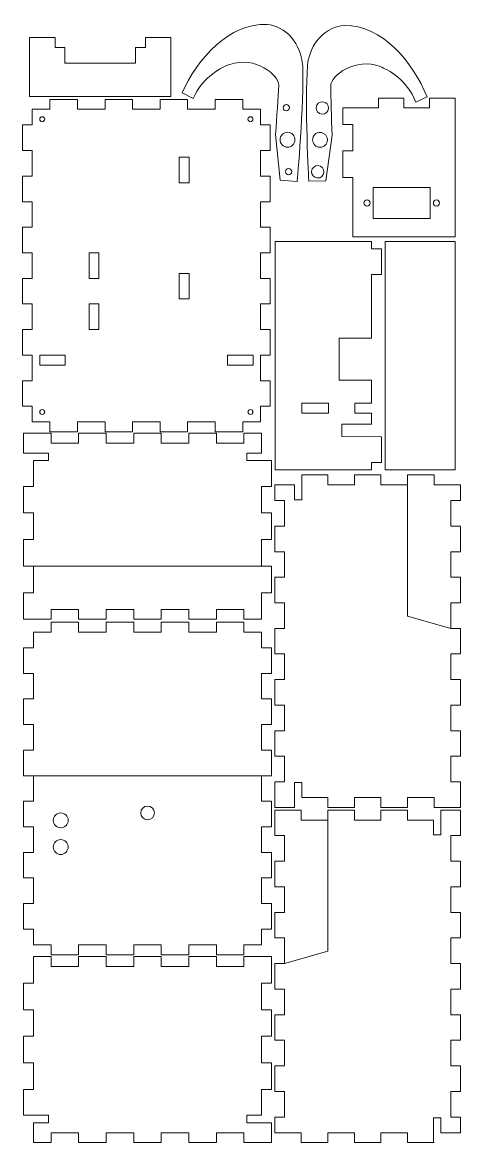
# Model space of a CAD drawing. Header units: inches. Extents: x -74 to 103, y -248 to 203.
import ezdxf

# ---------------------------------------------------------------- set-up
doc = ezdxf.new("R2010")
doc.units = ezdxf.units.IN
doc.header["$MEASUREMENT"] = 0
for name, color, linetype in [('box', 7, 'Continuous'), ('Layer 3', 7, 'Continuous'), ('materiaal', 7, 'Continuous')]:
    doc.layers.add(name, color=color, linetype=linetype)

# ---------------------------------------------------------------- blocks, each defined once
blk = doc.blocks.new('block 2')
at = {"layer": 'materiaal', "lineweight": 0}
for points in [[(26.26, 16.06), (26.26, 26.49), (16.26, 26.49), (16.26, 29.49), (22.26, 29.49), (22.26, 37.49), (15.15, 37.49), (15.15, 33.49), (4.03, 33.49), (4.03, 37.49), (-7.08, 37.49), (-7.08, 33.49), (-18.19, 33.49), (-18.19, 37.49), (-29.3, 37.49), (-29.3, 33.49), (-40.41, 33.49), (-40.41, 37.49), (-51.52, 37.49), (-51.52, 33.49), (-62.63, 33.49), (-62.63, 37.49), (-73.74, 37.49), (-73.74, 29.49), (-63.74, 29.49), (-63.74, 26.49), (-69.74, 26.49), (-69.74, 16.06), (-73.74, 16.06), (-73.74, 5.35), (-69.74, 5.35), (-69.74, -5.37), (-73.74, -5.37), (-73.74, -16.08), (-69.74, -16.08), (-69.74, -26.8), (-73.74, -26.8), (-73.74, -37.51), (-62.63, -37.51), (-62.63, -33.51), (-51.52, -33.51), (-51.52, -37.51), (-40.41, -37.51), (-40.41, -33.51), (-29.3, -33.51), (-29.3, -37.51), (-18.19, -37.51), (-18.19, -33.51), (-7.08, -33.51), (-7.08, -37.51), (4.03, -37.51), (4.03, -33.51), (15.15, -33.51), (15.15, -37.51), (22.26, -37.51), (22.26, -26.8), (26.26, -26.8), (26.26, -16.08), (22.26, -16.08), (22.26, -5.37), (26.26, -5.37), (26.26, 5.35), (22.26, 5.35), (22.26, 16.06), (26.26, 16.06)], [(-69.74, -16.08), (22.26, -16.08)]]:
    blk.add_lwpolyline(points, dxfattribs=at)
blk = doc.blocks.new('block 3')
at = {"layer": 'materiaal', "lineweight": 0}
for points in [[(102.55, -124.71), (102.55, -114.41), (94.55, -114.41), (94.55, -124.41), (91.55, -124.41), (91.55, -118.41), (81.12, -118.41), (81.12, -114.41), (70.41, -114.41), (70.41, -118.41), (59.69, -118.41), (59.69, -114.41), (48.98, -114.41), (48.98, -118.41), (38.27, -118.41), (38.27, -114.41), (27.55, -114.41), (27.55, -124.71), (31.55, -124.71), (31.55, -135.02), (27.55, -135.02), (27.55, -145.33), (31.55, -145.33), (31.55, -155.64), (27.55, -155.64), (27.55, -165.94), (31.55, -165.94), (31.55, -176.25), (27.55, -176.25), (27.55, -186.56), (31.55, -186.56), (31.55, -196.87), (27.55, -196.87), (27.55, -207.18), (31.55, -207.18), (31.55, -217.48), (27.55, -217.48), (27.55, -227.79), (31.55, -227.79), (31.55, -238.1), (27.55, -238.1), (27.55, -244.41), (38.27, -244.41), (38.27, -248.41), (48.98, -248.41), (48.98, -244.41), (59.69, -244.41), (59.69, -248.41), (70.41, -248.41), (70.41, -244.41), (81.12, -244.41), (81.12, -248.41), (91.84, -248.41), (91.84, -248.41), (91.55, -248.41), (91.55, -238.41), (94.55, -238.41), (94.55, -244.41), (102.55, -244.41), (102.55, -238.1), (98.55, -238.1), (98.55, -227.79), (102.55, -227.79), (102.55, -217.48), (98.55, -217.48), (98.55, -207.18), (102.55, -207.18), (102.55, -196.87), (98.55, -196.87), (98.55, -186.56), (102.55, -186.56), (102.55, -176.25), (98.55, -176.25), (98.55, -165.94), (102.55, -165.94), (102.55, -155.64), (98.55, -155.64), (98.55, -145.33), (102.55, -145.33), (102.55, -135.02), (98.55, -135.02), (98.55, -124.71), (102.55, -124.71)], [(48.98, -118.41), (48.98, -171.25)], [(31.55, -176.25), (48.98, -171.25)]]:
    blk.add_lwpolyline(points, dxfattribs=at)
blk = doc.blocks.new('block 4')
at = {"layer": 'materiaal', "lineweight": 0}
for points in [[(102.55, 10.34), (102.55, 16.65), (91.84, 16.65), (91.84, 20.65), (81.12, 20.65), (81.12, 16.65), (70.41, 16.65), (70.41, 20.65), (59.69, 20.65), (59.69, 16.65), (48.98, 16.65), (48.98, 20.65), (38.55, 20.65), (38.55, 10.65), (35.55, 10.65), (35.55, 16.65), (27.55, 16.65), (27.55, 10.34), (31.55, 10.34), (31.55, 0.04), (27.55, 0.04), (27.55, -10.27), (31.55, -10.27), (31.55, -20.58), (27.55, -20.58), (27.55, -30.89), (31.55, -30.89), (31.55, -41.19), (27.55, -41.19), (27.55, -51.5), (31.55, -51.5), (31.55, -61.81), (27.55, -61.81), (27.55, -72.12), (31.55, -72.12), (31.55, -82.42), (27.55, -82.42), (27.55, -92.73), (31.55, -92.73), (31.55, -103.04), (27.55, -103.04), (27.55, -113.35), (35.55, -113.35), (35.55, -103.35), (38.55, -103.35), (38.55, -109.35), (48.98, -109.35), (48.98, -113.35), (59.69, -113.35), (59.69, -109.35), (70.41, -109.35), (70.41, -113.35), (81.12, -113.35), (81.12, -109.35), (91.84, -109.35), (91.84, -113.35), (102.55, -113.35), (102.55, -103.04), (98.55, -103.04), (98.55, -92.73), (102.55, -92.73), (102.55, -82.42), (98.55, -82.42), (98.55, -72.12), (102.55, -72.12), (102.55, -61.81), (98.55, -61.81), (98.55, -51.5), (102.55, -51.5), (102.55, -41.19), (98.55, -41.19), (98.55, -30.89), (102.55, -30.89), (102.55, -20.58), (98.55, -20.58), (98.55, -10.27), (102.55, -10.27), (102.55, 0.04), (98.55, 0.04), (98.55, 10.34), (102.55, 10.34)], [(81.12, 16.65), (81.12, -36.19)], [(81.12, -36.19), (98.55, -41.19)]]:
    blk.add_lwpolyline(points, dxfattribs=at)
blk = doc.blocks.new('block 6')
at = {"layer": 'materiaal', "lineweight": 0}
for points in [[(64.82, 129.01), (64.12, 129.01), (63.57, 129.57), (63.57, 130.26), (63.57, 130.95), (64.12, 131.51), (64.82, 131.51), (65.51, 131.51), (66.07, 130.95), (66.07, 130.26), (66.07, 129.57), (65.51, 129.01), (64.82, 129.01)], [(92.81, 129.01), (92.12, 129.01), (91.56, 129.57), (91.56, 130.26), (91.56, 130.95), (92.12, 131.51), (92.81, 131.51), (93.5, 131.51), (94.06, 130.95), (94.06, 130.26), (94.06, 129.57), (93.5, 129.01), (92.81, 129.01)]]:
    blk.add_open_spline(points, degree=3, knots=[0, 0, 0, 0, 1, 1, 1, 2, 2, 2, 3, 3, 3, 4, 4, 4, 4], dxfattribs=at)
blk = doc.blocks.new('block 5')
at = {"layer": 'materiaal', "lineweight": 0}
blk.add_lwpolyline([(100.31, 168.56), (100.31, 172.56), (90.01, 172.56), (90.01, 168.56), (79.7, 168.56), (79.7, 172.56), (69.39, 172.56), (69.39, 168.56), (59.08, 168.56), (55.08, 168.56), (55.08, 161.84), (59.08, 161.84), (59.08, 151.21), (55.08, 151.21), (55.08, 140.5), (59.08, 140.5), (59.08, 116.56), (100.31, 116.56), (100.31, 168.56)], dxfattribs=at)
at = {"layer": 'materiaal', "color": 7, "lineweight": 13}
blk.add_lwpolyline([(67.31, 124.02), (67.31, 136.52), (90.31, 136.52), (90.31, 124.02), (67.31, 124.02)], dxfattribs=at)
at = {"layer": 'materiaal'}
blk.add_blockref('block 6', (0, 0), dxfattribs=at)
blk = doc.blocks.new('block 8')
at = {"layer": 'Layer 3', "lineweight": 0}
for points in [[(46.6, 166.07), (45.22, 166.17), (44.18, 167.36), (44.28, 168.74), (44.38, 170.12), (45.58, 171.15), (46.95, 171.05), (48.33, 170.96), (49.37, 169.76), (49.27, 168.38), (49.17, 167.01), (47.97, 165.97), (46.6, 166.07)], [(44.74, 140.33), (43.37, 140.43), (42.33, 141.63), (42.43, 143.01), (42.53, 144.38), (43.72, 145.42), (45.1, 145.32), (46.48, 145.22), (47.51, 144.03), (47.42, 142.65), (47.32, 141.27), (46.12, 140.24), (44.74, 140.33)]]:
    blk.add_open_spline(points, degree=3, knots=[0, 0, 0, 0, 1, 1, 1, 2, 2, 2, 3, 3, 3, 4, 4, 4, 4], dxfattribs=at)
at = {"layer": 'Layer 3', "color": 7, "lineweight": 13}
blk.add_open_spline([(48.37, 157.33), (49.27, 155.95), (48.88, 154.09), (47.49, 153.18), (46.11, 152.28), (44.25, 152.67), (43.34, 154.05), (42.44, 155.44), (42.83, 157.3), (44.21, 158.21), (45.6, 159.11), (47.46, 158.72), (48.37, 157.33)], degree=3, knots=[0, 0, 0, 0, 1, 1, 1, 2, 2, 2, 3, 3, 3, 4, 4, 4, 4], dxfattribs=at)
blk = doc.blocks.new('block 7')
at = {"layer": 'Layer 3', "color": 7, "lineweight": 13}
for points, knots in [([(50.68, 157.57), (50.45, 164.79), (50.23, 172.52), (50.16, 177.44), (50.1, 181.66), (60.23, 189.04), (70.15, 185.21), (73.16, 184.05), (80.86, 180.08), (84.47, 170.92), (84.47, 170.92), (89.01, 173.03), (89.01, 173.03), (83.43, 186.93), (70.82, 202.1), (55.69, 201.78), (48.51, 201.63), (41.52, 194.58), (40.78, 185.52), (39.6, 171.04), (41.31, 139.05), (41.31, 139.05), (41.31, 139.05), (48.25, 139.25), (48.25, 139.25), (48.25, 139.25), (50.68, 157.57), (50.68, 157.57)], [0, 0, 0, 0, 1, 1, 1, 2, 2, 2, 3, 3, 3, 4, 4, 4, 5, 5, 5, 6, 6, 6, 7, 7, 7, 8, 8, 8, 9, 9, 9, 9]), ([(48.37, 157.33), (49.27, 155.95), (48.88, 154.09), (47.49, 153.18), (46.11, 152.28), (44.25, 152.67), (43.34, 154.05), (42.44, 155.44), (42.83, 157.3), (44.21, 158.21), (45.6, 159.11), (47.46, 158.72), (48.37, 157.33)], [0, 0, 0, 0, 1, 1, 1, 2, 2, 2, 3, 3, 3, 4, 4, 4, 4])]:
    blk.add_open_spline(points, degree=3, knots=knots, dxfattribs=at)
at = {"layer": 'Layer 3'}
blk.add_blockref('block 8', (0, 0), dxfattribs=at)
blk = doc.blocks.new('block 12')
at = {"layer": 'Layer 3', "lineweight": 0}
for points in [[(30.99, 168.6), (30.97, 169.29), (31.51, 169.87), (32.2, 169.89), (32.89, 169.92), (33.47, 169.38), (33.49, 168.69), (33.52, 168), (32.98, 167.42), (32.29, 167.39), (31.6, 167.37), (31.02, 167.91), (30.99, 168.6)], [(31.91, 142.81), (31.89, 143.5), (32.43, 144.08), (33.12, 144.11), (33.81, 144.13), (34.39, 143.59), (34.41, 142.9), (34.43, 142.21), (33.9, 141.63), (33.21, 141.61), (32.52, 141.58), (31.94, 142.12), (31.91, 142.81)]]:
    blk.add_open_spline(points, degree=3, knots=[0, 0, 0, 0, 1, 1, 1, 2, 2, 2, 3, 3, 3, 4, 4, 4, 4], dxfattribs=at)
blk = doc.blocks.new('block 11')
at = {"layer": 'Layer 3'}
blk.add_blockref('block 12', (0, 0), dxfattribs=at)
blk = doc.blocks.new('block 10')
at = {"layer": 'Layer 3', "color": 7, "lineweight": 13}
blk.add_open_spline([(30.25, 157.48), (29.29, 156.13), (29.61, 154.26), (30.97, 153.3), (32.32, 152.34), (34.19, 152.67), (35.15, 154.02), (36.1, 155.37), (35.78, 157.24), (34.43, 158.2), (33.07, 159.16), (31.2, 158.83), (30.25, 157.48)], degree=3, knots=[0, 0, 0, 0, 1, 1, 1, 2, 2, 2, 3, 3, 3, 4, 4, 4, 4], dxfattribs=at)
at = {"layer": 'Layer 3'}
blk.add_blockref('block 11', (0, 0), dxfattribs=at)
blk = doc.blocks.new('block 9')
at = {"layer": 'Layer 3', "color": 7, "lineweight": 13}
blk.add_open_spline([(27.94, 157.8), (28.43, 165), (28.93, 172.72), (29.18, 177.64), (29.39, 181.85), (19.53, 189.59), (9.49, 186.13), (6.44, 185.08), (-1.4, 181.39), (-5.34, 172.36), (-5.34, 172.36), (-9.81, 174.64), (-9.81, 174.64), (-3.72, 188.33), (9.42, 203.03), (24.54, 202.16), (31.7, 201.75), (38.44, 194.45), (38.85, 185.37), (39.5, 170.86), (36.63, 138.96), (36.63, 138.96), (36.63, 138.96), (29.71, 139.4), (29.71, 139.4), (29.71, 139.4), (27.94, 157.8), (27.94, 157.8)], degree=3, knots=[0, 0, 0, 0, 1, 1, 1, 2, 2, 2, 3, 3, 3, 4, 4, 4, 5, 5, 5, 6, 6, 6, 7, 7, 7, 8, 8, 8, 9, 9, 9, 9], dxfattribs=at)
at = {"layer": 'Layer 3'}
blk.add_blockref('block 10', (0, 0), dxfattribs=at)
blk = doc.blocks.new('block 14')
at = {"layer": 'Layer 3', "color": 7, "lineweight": 13}
for points in [[(-6.93, 148.68), (-10.93, 148.68), (-10.93, 138.37), (-6.93, 138.37), (-6.93, 148.68)], [(-6.93, 101.88), (-10.93, 101.88), (-10.93, 91.6), (-6.93, 91.6), (-6.93, 101.88)]]:
    blk.add_lwpolyline(points, dxfattribs=at)
blk = doc.blocks.new('block 13')
at = {"layer": 'Layer 3', "lineweight": 0}
blk.add_lwpolyline([(25.78, 161.71), (25.78, 151.4), (21.78, 151.4), (21.78, 141.09), (25.78, 141.09), (25.78, 130.78), (21.78, 130.78), (21.78, 120.48), (25.78, 120.48), (25.78, 110.17), (21.78, 110.17), (21.78, 99.86), (25.78, 99.86), (25.78, 89.55), (21.78, 89.55), (21.78, 79.25), (25.78, 79.25), (25.78, 68.94), (21.78, 68.94), (21.78, 58.63), (25.78, 58.63), (25.78, 48.32), (21.78, 48.32), (21.78, 42.02), (14.67, 42.02), (14.67, 38.02), (3.56, 38.02), (3.56, 42.02), (-7.55, 42.02), (-7.55, 38.02), (-18.66, 38.02), (-18.66, 42.02), (-29.77, 42.02), (-29.77, 38.02), (-40.88, 38.02), (-40.88, 42.02), (-51.99, 42.02), (-51.99, 38.02), (-63.11, 38.02), (-63.11, 42.02), (-70.22, 42.02), (-70.22, 48.32), (-74.22, 48.32), (-74.22, 58.63), (-70.22, 58.63), (-70.22, 68.94), (-74.22, 68.94), (-74.22, 79.25), (-70.22, 79.25), (-70.22, 89.55), (-74.22, 89.55), (-74.22, 99.86), (-70.22, 99.86), (-70.22, 110.17), (-74.22, 110.17), (-74.22, 120.48), (-70.22, 120.48), (-70.22, 130.78), (-74.22, 130.78), (-74.22, 141.09), (-70.22, 141.09), (-70.22, 151.4), (-74.22, 151.4), (-74.22, 161.71), (-70.22, 161.71), (-70.22, 168.01), (-63.11, 168.01), (-63.11, 172.02), (-51.99, 172.02), (-51.99, 168.01), (-40.88, 168.01), (-40.88, 172.02), (-29.77, 172.02), (-29.77, 168.01), (-18.66, 168.01), (-18.66, 172.02), (-7.55, 172.02), (-7.55, 168.01), (3.56, 168.01), (3.56, 172.02), (14.67, 172.02), (14.67, 168.01), (21.78, 168.01), (21.78, 161.71), (25.78, 161.71)], dxfattribs=at)
at = {"layer": 'Layer 3', "color": 7, "lineweight": 13}
for points in [[(-47.34, 99.89), (-43.34, 99.89), (-43.34, 110.17), (-47.34, 110.17), (-47.34, 99.89)], [(-47.34, 79.25), (-43.34, 79.25), (-43.34, 89.55), (-47.34, 89.55), (-47.34, 79.25)], [(-67.22, 68.94), (-67.22, 64.94), (-56.93, 64.94), (-56.93, 68.94), (-67.22, 68.94)], [(8.56, 68.94), (8.56, 64.94), (18.84, 64.94), (18.84, 68.94), (8.56, 68.94)]]:
    blk.add_lwpolyline(points, dxfattribs=at)
for points in [[(-65.22, 164.01), (-65.22, 163.46), (-65.66, 163.02), (-66.22, 163.02), (-66.77, 163.02), (-67.22, 163.46), (-67.22, 164.01), (-67.22, 164.57), (-66.77, 165.01), (-66.22, 165.01), (-65.66, 165.01), (-65.22, 164.57), (-65.22, 164.01)], [(18.78, 164.01), (18.78, 163.46), (18.34, 163.02), (17.78, 163.02), (17.23, 163.02), (16.78, 163.46), (16.78, 164.01), (16.78, 164.57), (17.23, 165.01), (17.78, 165.01), (18.34, 165.01), (18.78, 164.57), (18.78, 164.01)], [(-65.22, 46.01), (-65.22, 45.46), (-65.66, 45.01), (-66.22, 45.01), (-66.77, 45.01), (-67.22, 45.46), (-67.22, 46.01), (-67.22, 46.57), (-66.77, 47.01), (-66.22, 47.01), (-65.66, 47.01), (-65.22, 46.57), (-65.22, 46.01)], [(18.78, 46.01), (18.78, 45.46), (18.34, 45.01), (17.78, 45.01), (17.23, 45.01), (16.78, 45.46), (16.78, 46.01), (16.78, 46.57), (17.23, 47.01), (17.78, 47.01), (18.34, 47.01), (18.78, 46.57), (18.78, 46.01)]]:
    blk.add_open_spline(points, degree=3, knots=[0, 0, 0, 0, 1, 1, 1, 2, 2, 2, 3, 3, 3, 4, 4, 4, 4], dxfattribs=at)
at = {"layer": 'Layer 3'}
blk.add_blockref('block 14', (0, 0), dxfattribs=at)

msp = doc.modelspace()

# ---------------------------------------------------------------- linework, layer by layer
at = {"layer": 'box', "lineweight": 0}
for points in [[(26.26, -49), (26.26, -59.31), (22.26, -59.31), (22.26, -69.61), (26.26, -69.61), (26.26, -79.92), (22.26, -79.92), (22.26, -90.23), (26.26, -90.23), (26.26, -100.54), (22.26, -100.54), (22.26, -110.84), (26.26, -110.84), (26.26, -121.15), (22.26, -121.15), (22.26, -131.46), (26.26, -131.46), (26.26, -141.77), (22.26, -141.77), (22.26, -152.08), (26.26, -152.08), (26.26, -162.38), (22.26, -162.38), (22.26, -168.69), (15.15, -168.69), (15.15, -172.69), (4.03, -172.69), (4.03, -168.69), (-7.08, -168.69), (-7.08, -172.69), (-18.19, -172.69), (-18.19, -168.69), (-29.3, -168.69), (-29.3, -172.69), (-40.41, -172.69), (-40.41, -168.69), (-51.52, -168.69), (-51.52, -172.69), (-62.63, -172.69), (-62.63, -168.69), (-69.74, -168.69), (-69.74, -162.38), (-73.74, -162.38), (-73.74, -152.08), (-69.74, -152.08), (-69.74, -141.77), (-73.74, -141.77), (-73.74, -131.46), (-69.74, -131.46), (-69.74, -121.15), (-73.74, -121.15), (-73.74, -110.84), (-69.74, -110.84), (-69.74, -100.54), (-73.74, -100.54), (-73.74, -90.23), (-69.74, -90.23), (-69.74, -79.92), (-73.74, -79.92), (-73.74, -69.61), (-69.74, -69.61), (-69.74, -59.31), (-73.74, -59.31), (-73.74, -49), (-69.74, -49), (-69.74, -42.69), (-62.63, -42.69), (-62.63, -38.69), (-51.52, -38.69), (-51.52, -42.69), (-40.41, -42.69), (-40.41, -38.69), (-29.3, -38.69), (-29.3, -42.69), (-18.19, -42.69), (-18.19, -38.69), (-7.08, -38.69), (-7.08, -42.69), (4.03, -42.69), (4.03, -38.69), (15.15, -38.69), (15.15, -42.69), (22.26, -42.69), (22.26, -49), (26.26, -49)], [(22.26, -100.54), (-69.74, -100.54)]]:
    msp.add_lwpolyline(points, dxfattribs=at)
msp.add_open_spline([(-20.99, -115.54), (-20.99, -117.06), (-22.22, -118.29), (-23.74, -118.29), (-25.26, -118.29), (-26.49, -117.06), (-26.49, -115.54), (-26.49, -114.02), (-25.26, -112.79), (-23.74, -112.79), (-22.22, -112.79), (-20.99, -114.02), (-20.99, -115.54)], degree=3, knots=[0, 0, 0, 0, 1, 1, 1, 2, 2, 2, 3, 3, 3, 4, 4, 4, 4], dxfattribs=at)
at = {"layer": 'Layer 3', "color": 7, "lineweight": 13}
for points in [[(-58.74, -121.54), (-60.39, -121.54), (-61.74, -120.19), (-61.74, -118.54), (-61.74, -116.88), (-60.39, -115.54), (-58.74, -115.54), (-57.08, -115.54), (-55.74, -116.88), (-55.74, -118.54), (-55.74, -120.19), (-57.08, -121.54), (-58.74, -121.54)], [(-58.74, -132.3), (-60.39, -132.3), (-61.74, -130.96), (-61.74, -129.3), (-61.74, -127.64), (-60.39, -126.3), (-58.74, -126.3), (-57.08, -126.3), (-55.74, -127.64), (-55.74, -129.3), (-55.74, -130.96), (-57.08, -132.3), (-58.74, -132.3)]]:
    msp.add_open_spline(points, degree=3, knots=[0, 0, 0, 0, 1, 1, 1, 2, 2, 2, 3, 3, 3, 4, 4, 4, 4], dxfattribs=at)
at = {"layer": 'materiaal', "color": 7, "lineweight": 13}
for points in [[(-24.61, 196.97), (-24.59, 192.96), (-28.57, 192.96), (-28.57, 186.61), (-57.03, 186.61), (-57.03, 192.96), (-61.03, 192.96), (-61.03, 196.97), (-71.36, 196.97), (-71.36, 173.23), (-14.28, 173.23), (-14.28, 196.97), (-24.61, 196.97)], [(27.77, 22.7), (66.62, 22.7), (66.62, 25.7), (70.62, 25.7), (70.62, 35.98), (54.62, 36.1), (54.62, 41.1), (66.62, 41.1), (66.62, 45.58), (59.91, 45.58), (59.91, 49.58), (66.62, 49.58), (66.62, 58.85), (53.62, 58.85), (53.62, 75.8), (66.62, 75.8), (66.62, 101.48), (70.62, 101.48), (70.62, 111.76), (66.62, 111.76), (66.62, 114.7), (27.76, 114.7), (27.77, 22.7)], [(49.28, 49.58), (49.28, 45.58), (38.56, 45.58), (38.56, 49.58), (49.28, 49.58)]]:
    msp.add_lwpolyline(points, dxfattribs=at)
at = {"layer": 'materiaal', "lineweight": 0}
for points in [[(100.31, 114.7), (100.31, 22.7), (72.17, 22.7), (72.17, 114.7), (100.31, 114.7)], [(26.26, -184.12), (26.26, -173.41), (15.15, -173.41), (15.15, -177.41), (4.03, -177.41), (4.03, -173.41), (-7.08, -173.41), (-7.08, -177.41), (-18.19, -177.41), (-18.19, -173.41), (-29.3, -173.41), (-29.3, -177.41), (-40.41, -177.41), (-40.41, -173.41), (-51.52, -173.41), (-51.52, -177.41), (-62.63, -177.41), (-62.63, -173.41), (-69.74, -173.41), (-69.74, -184.12), (-73.74, -184.12), (-73.74, -194.84), (-69.74, -194.84), (-69.74, -205.55), (-73.74, -205.55), (-73.74, -216.26), (-69.74, -216.26), (-69.74, -226.98), (-73.74, -226.98), (-73.74, -237.41), (-63.74, -237.41), (-63.74, -240.41), (-69.74, -240.41), (-69.74, -248.41), (-62.63, -248.41), (-62.63, -244.41), (-51.52, -244.41), (-51.52, -248.41), (-40.41, -248.41), (-40.41, -244.41), (-29.3, -244.41), (-29.3, -248.41), (-18.19, -248.41), (-18.19, -244.41), (-7.08, -244.41), (-7.08, -248.41), (4.03, -248.41), (4.03, -244.41), (15.15, -244.41), (15.15, -248.41), (26.26, -248.41), (26.26, -240.41), (16.26, -240.41), (16.26, -237.41), (22.26, -237.41), (22.26, -226.98), (26.26, -226.98), (26.26, -216.26), (22.26, -216.26), (22.26, -205.55), (26.26, -205.55), (26.26, -194.84), (22.26, -194.84), (22.26, -184.12), (26.26, -184.12)]]:
    msp.add_lwpolyline(points, dxfattribs=at)

# ---------------------------------------------------------------- block references
at = {"layer": 'Layer 3'}
for name in ['block 9', 'block 7', 'block 13']:
    msp.add_blockref(name, (0, 0), dxfattribs=at)
at = {"layer": 'materiaal'}
for name in ['block 5', 'block 2', 'block 4', 'block 3']:
    msp.add_blockref(name, (0, 0), dxfattribs=at)

doc.saveas('drawing.dxf')
